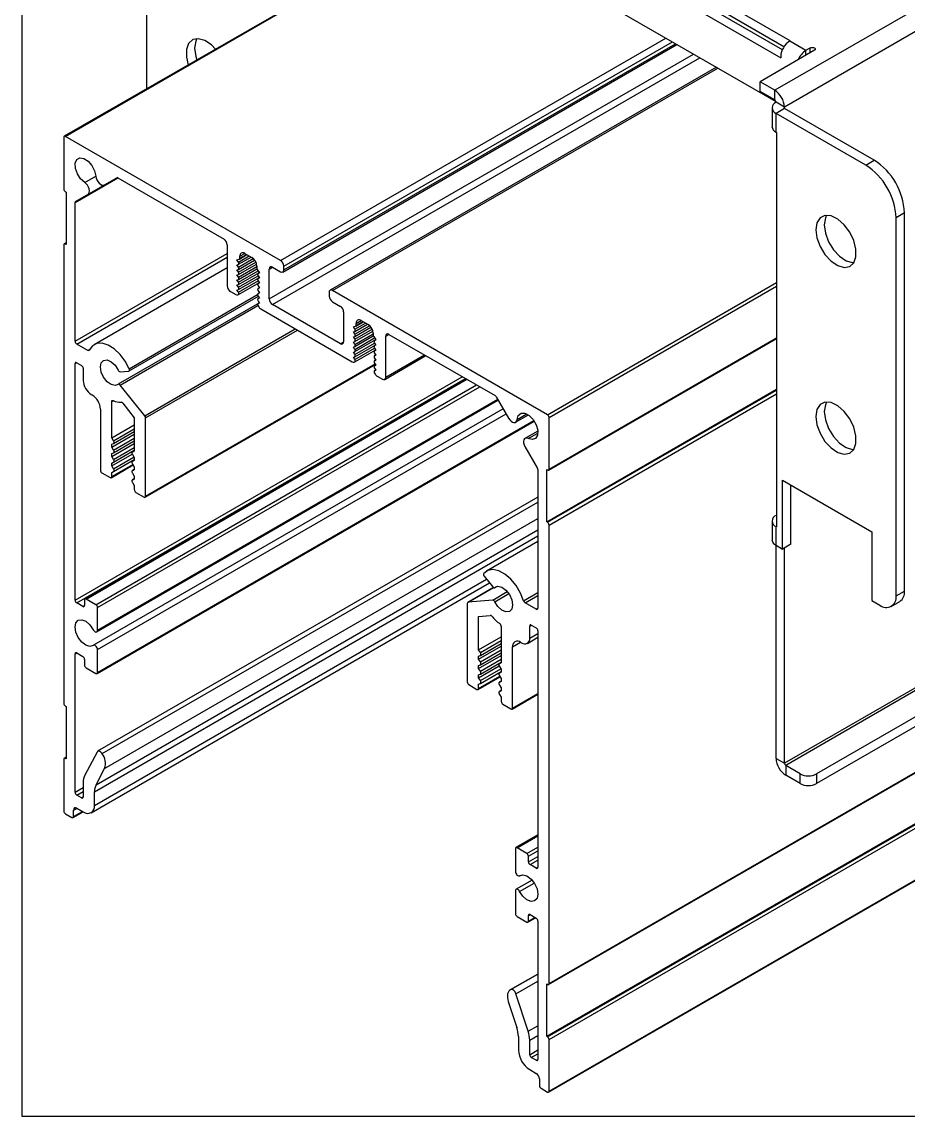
# Model space of a CAD drawing. Extents: x -0.69 to 6.38, y -7.3 to 0.
# Drawn here: x 0 to 3.874, y -7.3 to -2.516 of the extents above; entities that cross this region are included whole.
import ezdxf

# ---------------------------------------------------------------- set-up
doc = ezdxf.new("R2010")
doc.units = 0
doc.header["$LTSCALE"] = 0.5
doc.header["$MEASUREMENT"] = 0
for name, color, linetype in [('Brackets', 181, 'CONTINUOUS'), ('Housing', 150, 'CONTINUOUS'), ('Mounting', 4, 'CONTINUOUS')]:
    doc.layers.add(name, color=color, linetype=linetype)
doc.layers.add('Text-Unprinted', color=131, linetype='CONTINUOUS', plot=False)

msp = doc.modelspace()

# ---------------------------------------------------------------- linework, layer by layer
at = {"layer": 'Brackets', "linetype": 'Continuous', "lineweight": 25, "transparency": 16777216}
msp.add_line((3.8578, -3.351), (3.8211, -3.3723), dxfattribs=at)
at = {"layer": 'Housing', "linetype": 'Continuous', "lineweight": 25, "transparency": 16777216}
for p, q in [((1.8719, -2.043), (0.1853, -3.0165)), ((0.1903, -3.017), (1.8748, -2.0446)), ((1.1306, -3.5598), (2.815, -2.5874)), ((1.1406, -3.6098), (2.8633, -2.6153)), ((1.1447, -3.5843), (2.8433, -2.6038)), ((1.1447, -3.6007), (2.8575, -2.6119)), ((1.0815, -3.7275), (2.9357, -2.6571)), ((1.0956, -3.752), (2.964, -2.6734)), ((3.0359, -2.7149), (1.3473, -3.6897)), ((1.3573, -3.6907), (3.0417, -2.7183)), ((0.1833, -3.0211), (0.1833, -3.2465)), ((1.1306, -3.5598), (0.1903, -3.017)), ((0.2327, -3.3062), (0.4195, -3.1983)), ((0.2348, -3.3016), (0.4148, -3.1976)), ((0.2748, -3.2192), (0.3231, -3.1913)), ((0.2888, -3.2704), (0.4148, -3.1976)), ((0.3605, -3.229), (0.4147, -3.1977)), ((0.3605, -3.229), (0.4145, -3.1978)), ((0.4195, -3.1983), (0.8835, -3.4662)), ((0.1903, -3.2587), (0.1939, -3.2608)), ((0.1939, -3.2608), (0.1939, -3.4894)), ((0.2348, -3.3016), (0.2888, -3.2704)), ((0.2327, -3.9123), (0.2327, -3.3062)), ((0.1833, -3.4915), (0.1833, -5.4957)), ((0.1939, -3.4819), (0.1853, -3.4869)), ((0.1903, -3.4874), (0.1939, -3.4853)), ((0.1939, -3.4894), (0.1903, -3.4874)), ((0.8976, -3.4907), (0.8976, -3.6703)), ((0.2327, -3.9123), (0.8976, -3.5285)), ((0.9466, -3.5663), (0.9932, -3.5394)), ((0.9507, -3.553), (0.9837, -3.5339)), ((0.9524, -3.5412), (0.9743, -3.5285)), ((0.9524, -3.5493), (0.9814, -3.5326)), ((0.9743, -3.5285), (1.0048, -3.5461)), ((0.2398, -3.9246), (0.8976, -3.5448)), ((0.9401, -3.5562), (0.9501, -3.5533)), ((0.9466, -3.5663), (0.9401, -3.5562)), ((0.9401, -3.5782), (0.9464, -3.5764)), ((0.9466, -3.5884), (0.9401, -3.5782)), ((0.9466, -3.5884), (1.0113, -3.551)), ((0.9466, -3.6104), (1.0225, -3.5666)), ((0.9466, -3.6325), (1.0268, -3.5862)), ((0.947, -3.5761), (1.0019, -3.5444)), ((0.947, -3.5982), (1.0172, -3.5577)), ((0.947, -3.6202), (1.0255, -3.5749)), ((0.9524, -3.5493), (0.9524, -3.5412)), ((1.0268, -3.5841), (1.0268, -3.5923)), ((1.1447, -3.6007), (1.1447, -3.5843)), ((0.8976, -3.5917), (0.3158, -3.9276)), ((0.9401, -3.6003), (0.9464, -3.5984)), ((0.9466, -3.6104), (0.9401, -3.6003)), ((0.9401, -3.6223), (0.9464, -3.6205)), ((0.9466, -3.6325), (0.9401, -3.6223)), ((0.9466, -3.6545), (1.033, -3.6046)), ((0.9466, -3.6765), (1.033, -3.6267)), ((0.947, -3.6423), (1.0275, -3.5958)), ((0.947, -3.6643), (1.038, -3.6118)), ((0.947, -3.6864), (1.038, -3.6338)), ((1.029, -3.5988), (1.0391, -3.6133)), ((1.0385, -3.6125), (1.0322, -3.6161)), ((1.0385, -3.6345), (1.0322, -3.6381)), ((1.0325, -3.6159), (1.0385, -3.6125)), ((1.0391, -3.6133), (1.0325, -3.6159)), ((1.0325, -3.638), (1.0385, -3.6345)), ((1.0391, -3.6354), (1.0325, -3.638)), ((1.0328, -3.6263), (1.0391, -3.6354)), ((1.0815, -3.5968), (1.0956, -3.5887)), ((1.0815, -3.7275), (1.0815, -3.5968)), ((1.0956, -3.5887), (1.1306, -3.6088)), ((0.9401, -3.6444), (0.9464, -3.6425)), ((0.9466, -3.6545), (0.9401, -3.6444)), ((0.9401, -3.6664), (0.9464, -3.6646)), ((0.9466, -3.6765), (0.9401, -3.6664)), ((0.9466, -3.6986), (1.033, -3.6487)), ((0.947, -3.7084), (1.038, -3.6559)), ((1.0385, -3.6565), (1.0322, -3.6602)), ((1.0385, -3.6786), (1.0322, -3.6822)), ((1.0325, -3.66), (1.0385, -3.6566)), ((1.0391, -3.6574), (1.0325, -3.66)), ((1.0325, -3.682), (1.0385, -3.6786)), ((1.0391, -3.6795), (1.0325, -3.682)), ((1.0328, -3.6483), (1.0391, -3.6574)), ((1.0328, -3.6704), (1.0391, -3.6795)), ((2.2975, -4.2335), (3.2987, -3.6555)), ((2.3046, -4.2457), (3.2987, -3.6719)), ((0.4683, -4.0425), (1.0339, -3.716)), ((0.4691, -4.0326), (1.0305, -3.7085)), ((0.9118, -3.6948), (0.9349, -3.7082)), ((0.9401, -3.6885), (0.9464, -3.6866)), ((0.9466, -3.6986), (0.9401, -3.6885)), ((0.944, -3.7096), (0.9466, -3.7086)), ((1.0385, -3.7006), (1.0322, -3.7043)), ((1.0385, -3.7227), (1.0322, -3.7263)), ((1.0325, -3.7041), (1.0385, -3.7007)), ((1.0391, -3.7015), (1.0325, -3.7041)), ((1.0325, -3.7261), (1.0385, -3.7227)), ((1.0391, -3.7236), (1.0325, -3.7261)), ((1.0328, -3.6924), (1.0391, -3.7015)), ((1.0328, -3.7145), (1.0391, -3.7236)), ((1.3431, -3.6989), (1.3431, -3.7152)), ((2.2975, -4.2335), (1.3573, -3.6907)), ((1.0382, -3.7444), (0.4214, -4.1005)), ((0.4299, -4.1041), (1.0317, -3.7567)), ((1.0385, -3.7447), (1.0322, -3.7484)), ((1.0325, -3.7482), (1.0385, -3.7448)), ((1.0391, -3.7456), (1.0325, -3.7482)), ((1.0325, -3.7582), (1.0351, -3.7622)), ((1.0328, -3.7365), (1.0391, -3.7456)), ((1.0442, -3.7713), (1.4436, -4.0018)), ((1.3922, -3.9232), (1.0956, -3.752)), ((1.3573, -3.7397), (1.3922, -3.7599)), ((1.4063, -3.7844), (1.4063, -3.915)), ((1.4611, -3.8348), (1.483, -3.8222)), ((1.4611, -3.843), (1.4901, -3.8262)), ((1.483, -3.8222), (1.5135, -3.8398)), ((0.5375, -4.238), (1.1951, -3.8584)), ((0.541, -4.2471), (1.2047, -3.8639)), ((1.4488, -3.8499), (1.4588, -3.8469)), ((1.4553, -3.86), (1.4488, -3.8499)), ((1.4488, -3.8719), (1.4551, -3.8701)), ((1.4553, -3.882), (1.4488, -3.8719)), ((1.4553, -3.86), (1.5019, -3.8331)), ((1.4553, -3.882), (1.52, -3.8447)), ((1.4553, -3.9041), (1.5312, -3.8603)), ((1.4557, -3.8698), (1.5106, -3.8381)), ((1.4557, -3.8918), (1.5259, -3.8513)), ((1.4557, -3.9139), (1.5342, -3.8686)), ((1.4594, -3.8467), (1.4924, -3.8276)), ((1.4611, -3.843), (1.4611, -3.8348)), ((1.3922, -3.9232), (1.4063, -3.915)), ((1.4488, -3.8939), (1.4551, -3.8921)), ((1.4553, -3.9041), (1.4488, -3.8939)), ((1.4488, -3.916), (1.4551, -3.9141)), ((1.4553, -3.9261), (1.4488, -3.916)), ((1.4553, -3.9261), (1.5354, -3.8798)), ((1.4553, -3.9482), (1.5417, -3.8983)), ((1.4553, -3.9702), (1.5417, -3.9203)), ((1.4557, -3.9359), (1.5361, -3.8895)), ((1.4557, -3.958), (1.5467, -3.9054)), ((1.5354, -3.8777), (1.5354, -3.8859)), ((1.5377, -3.8924), (1.5477, -3.907)), ((1.5471, -3.9061), (1.5408, -3.9097)), ((1.5412, -3.9096), (1.5471, -3.9061)), ((1.5477, -3.907), (1.5412, -3.9096)), ((1.5414, -3.9199), (1.5477, -3.929)), ((1.5902, -3.8905), (1.6043, -3.8823)), ((1.5902, -4.0701), (1.5902, -3.8905)), ((1.6043, -3.8823), (2.0684, -4.1502)), ((2.3025, -4.4757), (3.2987, -3.9006)), ((2.3046, -4.4711), (3.2987, -3.8972)), ((0.2882, -3.9525), (0.2398, -3.9246)), ((0.2882, -3.9525), (0.2965, -3.9477)), ((1.4488, -3.938), (1.4551, -3.9362)), ((1.4553, -3.9482), (1.4488, -3.938)), ((1.4488, -3.9601), (1.4551, -3.9582)), ((1.4553, -3.9702), (1.4488, -3.9601)), ((1.4553, -3.9922), (1.5417, -3.9424)), ((1.4557, -3.98), (1.5467, -3.9275)), ((1.4557, -4.0021), (1.5467, -3.9495)), ((1.5471, -3.9282), (1.5408, -3.9318)), ((1.5471, -3.9502), (1.5408, -3.9538)), ((1.5412, -3.9316), (1.5471, -3.9282)), ((1.5477, -3.929), (1.5412, -3.9316)), ((1.5412, -3.9537), (1.5471, -3.9502)), ((1.5477, -3.9511), (1.5412, -3.9537)), ((1.5414, -3.942), (1.5477, -3.9511)), ((1.5414, -3.964), (1.5477, -3.9731)), ((0.2327, -4.0103), (0.2398, -4.0062)), ((0.2327, -5.0443), (0.2327, -4.0103)), ((0.2398, -4.0062), (0.261, -4.0185)), ((0.539, -4.5947), (1.5453, -4.0137)), ((0.541, -4.5901), (1.5436, -4.0113)), ((1.4488, -3.9821), (1.4551, -3.9803)), ((1.4553, -3.9922), (1.4488, -3.9821)), ((1.4527, -4.0033), (1.4553, -4.0023)), ((1.5471, -3.9722), (1.5408, -3.9759)), ((1.5471, -3.9943), (1.5408, -3.9979)), ((1.5471, -4.0163), (1.5408, -4.02)), ((1.5412, -3.9757), (1.5471, -3.9723)), ((1.5477, -3.9731), (1.5412, -3.9757)), ((1.5412, -3.9977), (1.5471, -3.9943)), ((1.5477, -3.9952), (1.5412, -3.9977)), ((1.5412, -4.0198), (1.5471, -4.0164)), ((1.5477, -4.0172), (1.5412, -4.0198)), ((1.5414, -3.9861), (1.5477, -3.9952)), ((1.5414, -4.0081), (1.5477, -4.0172)), ((1.586, -4.0793), (1.7658, -3.9755)), ((1.5902, -4.0701), (1.7599, -3.9721)), ((0.2681, -4.0308), (0.2681, -4.0839)), ((0.4299, -4.0463), (0.4668, -4.043)), ((1.5471, -4.0384), (1.5408, -4.042)), ((1.5412, -4.0418), (1.5471, -4.0384)), ((1.5477, -4.0393), (1.5412, -4.0418)), ((1.5412, -4.0518), (1.5438, -4.0559)), ((1.5414, -4.0301), (1.5477, -4.0393)), ((1.5529, -4.0649), (1.576, -4.0783)), ((0.2327, -5.0443), (1.9249, -4.0674)), ((0.2398, -5.0565), (1.939, -4.0755)), ((1.9418, -4.0771), (0.2757, -5.0389)), ((0.2807, -5.0394), (1.9447, -4.0788)), ((0.3236, -5.0641), (1.9876, -4.1036)), ((0.3307, -5.0764), (2.0017, -4.1117)), ((0.5375, -4.238), (0.4299, -4.1041)), ((0.3035, -4.1451), (0.3077, -4.1475)), ((2.0734, -4.1555), (2.1273, -4.2489)), ((2.294, -4.7018), (3.2987, -4.1218)), ((2.2975, -4.7038), (3.2987, -4.1259)), ((2.3046, -4.7161), (3.2987, -4.1422)), ((2.1035, -4.2077), (0.3126, -5.2416)), ((0.3276, -5.183), (2.0819, -4.1702)), ((0.3307, -5.1761), (2.0797, -4.1664)), ((0.3431, -4.2088), (0.3431, -4.4758)), ((0.3926, -4.1764), (0.3997, -4.1723)), ((0.3926, -4.3353), (0.3926, -4.1764)), ((0.4406, -4.1834), (0.4915, -4.2468)), ((0.3307, -5.2607), (2.1163, -4.2298)), ((0.4915, -4.2468), (0.4915, -4.3925)), ((0.541, -4.5901), (0.541, -4.2471)), ((2.1583, -4.2668), (2.2141, -4.2346)), ((2.1647, -4.2544), (2.2066, -4.2302)), ((2.3046, -4.4711), (2.3046, -4.2457)), ((0.3286, -5.365), (2.2395, -4.2618)), ((0.3307, -5.3604), (2.2379, -4.2594)), ((0.3926, -4.3353), (0.4915, -4.2782)), ((0.4004, -4.3475), (0.4915, -4.2949)), ((2.2549, -4.3052), (2.1991, -4.3374)), ((0.3926, -4.3762), (0.4915, -4.319)), ((0.4004, -4.3475), (0.3926, -4.3353)), ((0.4004, -4.3883), (0.4915, -4.3357)), ((0.4009, -4.3598), (0.4915, -4.3075)), ((0.4009, -4.4006), (0.4915, -4.3483)), ((2.213, -4.3381), (2.255, -4.3139)), ((0.3926, -4.417), (0.4915, -4.3598)), ((0.3926, -4.3631), (0.4004, -4.36)), ((0.3926, -4.3762), (0.3926, -4.3631)), ((0.4004, -4.3883), (0.3926, -4.3762)), ((0.3926, -4.4039), (0.4004, -4.4008)), ((0.4004, -4.4292), (0.4915, -4.3766)), ((0.4009, -4.4415), (0.4915, -4.3891)), ((0.4915, -4.391), (0.4832, -4.3958)), ((0.4837, -4.3956), (0.4915, -4.391)), ((0.4915, -4.3925), (0.4837, -4.3956)), ((2.1991, -4.3732), (2.253, -4.4666)), ((0.3926, -4.417), (0.3926, -4.4039)), ((0.3926, -4.4578), (0.4825, -4.4059)), ((0.4004, -4.4292), (0.3926, -4.417)), ((0.3926, -4.4448), (0.4004, -4.4417)), ((0.3926, -4.4578), (0.3926, -4.4448)), ((0.4004, -4.47), (0.4902, -4.4182)), ((0.4009, -4.4823), (0.4915, -4.4299)), ((0.4915, -4.4318), (0.4832, -4.4366)), ((0.4837, -4.4081), (0.4915, -4.4202)), ((0.4837, -4.4364), (0.4915, -4.4319)), ((0.4915, -4.4333), (0.4837, -4.4364)), ((0.4915, -4.4202), (0.4915, -4.4333)), ((0.3501, -4.488), (0.3855, -4.5084)), ((0.3905, -4.5089), (0.4866, -4.4534)), ((0.3926, -4.5044), (0.485, -4.451)), ((0.4004, -4.47), (0.3926, -4.4578)), ((0.3926, -4.4856), (0.4004, -4.4825)), ((0.3926, -4.5044), (0.3926, -4.4856)), ((0.4915, -4.4726), (0.4832, -4.4774)), ((0.4837, -4.4489), (0.4915, -4.4611)), ((0.4837, -4.4772), (0.4915, -4.4727)), ((0.4915, -4.4741), (0.4837, -4.4772)), ((0.4837, -4.4897), (0.4915, -4.5019)), ((0.4915, -4.4611), (0.4915, -4.4741)), ((2.2551, -4.4736), (2.2551, -5.0799)), ((2.294, -4.4731), (2.2975, -4.4752)), ((2.294, -4.7018), (2.294, -4.4731)), ((0.4915, -4.5135), (0.4832, -4.5183)), ((0.4837, -4.518), (0.4915, -4.5135)), ((0.4915, -4.515), (0.4837, -4.518)), ((0.4837, -4.5306), (0.4915, -4.5427)), ((0.4915, -4.5019), (0.4915, -4.515)), ((0.4915, -4.5427), (0.4915, -4.5615)), ((0.4986, -4.5738), (0.534, -4.5942)), ((2.2551, -4.5945), (0.3312, -5.7052)), ((0.3502, -5.7151), (2.2551, -4.6154)), ((0.3617, -5.7802), (2.2551, -4.6872)), ((2.2975, -4.7038), (2.294, -4.7018)), ((2.3046, -6.7203), (2.3046, -4.7161)), ((0.3176, -5.882), (2.2551, -4.7635)), ((0.3242, -5.8513), (2.2551, -4.7367)), ((2.3025, -6.7249), (5.6791, -4.7756)), ((2.3046, -6.7203), (5.6812, -4.771)), ((2.2551, -4.7879), (2.0305, -4.9175)), ((0.3031, -5.9735), (2.0439, -4.9686)), ((0.3176, -5.9415), (2.0308, -4.9524)), ((2.021, -4.9402), (2.0579, -4.9861)), ((2.0612, -4.9891), (1.9488, -5.054)), ((1.9503, -5.0536), (2.0616, -4.9893)), ((2.0579, -5.0439), (2.1215, -5.0072)), ((2.0665, -4.9898), (2.0748, -4.9849)), ((2.067, -4.9893), (2.0745, -4.985)), ((2.067, -5.0512), (2.1281, -5.016)), ((2.1932, -5.0473), (2.2551, -5.0116)), ((2.294, -6.9509), (5.6706, -5.0017)), ((2.2975, -6.953), (5.6741, -5.0038)), ((2.3046, -6.9652), (5.6812, -5.016)), ((0.2666, -5.072), (0.2398, -5.0565)), ((0.2666, -5.072), (0.2736, -5.0679)), ((0.2736, -5.0435), (0.2736, -5.0679)), ((0.3236, -5.0641), (0.2807, -5.0394)), ((1.9468, -5.0586), (1.9468, -5.4016)), ((2.0579, -5.0439), (1.9503, -5.0536)), ((2.1996, -5.056), (2.2551, -5.024)), ((2.248, -5.0839), (2.1996, -5.056)), ((0.3307, -5.1761), (0.3307, -5.0764)), ((1.9963, -5.1154), (2.0472, -5.1109)), ((1.9963, -5.2611), (1.9963, -5.1154)), ((2.248, -5.0839), (2.2551, -5.0799)), ((2.0953, -5.1594), (2.0953, -5.3183)), ((2.2197, -5.1574), (2.2268, -5.1533)), ((2.2197, -5.2105), (2.2197, -5.1574)), ((2.2268, -5.1533), (2.2482, -5.1657)), ((1.9963, -5.2611), (2.0953, -5.204)), ((2.2094, -5.2334), (2.2552, -5.2069)), ((2.2197, -5.2105), (2.2552, -5.19)), ((2.2552, -5.1779), (2.2552, -6.2118)), ((0.3307, -5.3604), (0.3307, -5.2607)), ((1.9963, -5.302), (2.0953, -5.2448)), ((2.0041, -5.2733), (1.9963, -5.2611)), ((2.0041, -5.2733), (2.0953, -5.2207)), ((2.0041, -5.3141), (2.0953, -5.2615)), ((2.0046, -5.2856), (2.0953, -5.2333)), ((2.1448, -5.2489), (2.1801, -5.2285)), ((2.1448, -5.5159), (2.1448, -5.2489)), ((2.1801, -5.2285), (2.1844, -5.2309)), ((2.3025, -7.1952), (5.6791, -5.246)), ((2.3046, -7.1906), (5.6812, -5.2414)), ((0.2327, -5.2794), (0.2398, -5.2753)), ((0.2327, -5.8843), (0.2327, -5.2794)), ((0.2398, -5.2753), (0.2666, -5.2908)), ((0.2736, -5.3031), (0.2736, -5.3275)), ((1.9963, -5.3428), (2.0953, -5.2856)), ((1.9963, -5.2889), (2.0041, -5.2858)), ((1.9963, -5.302), (1.9963, -5.2889)), ((2.0041, -5.3141), (1.9963, -5.302)), ((2.0041, -5.355), (2.0953, -5.3024)), ((2.0046, -5.3264), (2.0953, -5.2741)), ((0.2807, -5.3397), (0.3236, -5.3645)), ((1.9963, -5.3297), (2.0041, -5.3266)), ((1.9963, -5.3428), (1.9963, -5.3297)), ((1.9963, -5.3836), (2.0862, -5.3317)), ((2.0041, -5.355), (1.9963, -5.3428)), ((2.0041, -5.3958), (2.0939, -5.344)), ((2.0046, -5.3673), (2.0953, -5.3149)), ((2.0046, -5.4081), (2.0953, -5.3557)), ((2.0953, -5.3168), (2.0869, -5.3216)), ((2.0874, -5.3214), (2.0953, -5.3168)), ((2.0953, -5.3183), (2.0874, -5.3214)), ((2.0874, -5.3339), (2.0953, -5.3461)), ((2.0953, -5.3461), (2.0953, -5.3591)), ((1.9942, -5.4347), (2.0903, -5.3793)), ((1.9963, -5.3706), (2.0041, -5.3675)), ((1.9963, -5.3836), (1.9963, -5.3706)), ((1.9963, -5.4302), (2.0887, -5.3768)), ((2.0041, -5.3958), (1.9963, -5.3836)), ((2.0953, -5.3576), (2.0869, -5.3624)), ((2.0953, -5.3984), (2.0869, -5.4032)), ((2.0874, -5.3622), (2.0953, -5.3577)), ((2.0953, -5.3591), (2.0874, -5.3622)), ((2.0874, -5.3747), (2.0953, -5.3869)), ((2.0874, -5.403), (2.0953, -5.3985)), ((2.0953, -5.3999), (2.0874, -5.403)), ((2.0953, -5.3869), (2.0953, -5.3999)), ((1.9538, -5.4138), (1.9892, -5.4343)), ((1.9963, -5.4114), (2.0041, -5.4083)), ((1.9963, -5.4302), (1.9963, -5.4114)), ((2.0953, -5.4393), (2.0869, -5.4441)), ((2.0874, -5.4155), (2.0953, -5.4277)), ((2.0874, -5.4439), (2.0953, -5.4393)), ((2.0953, -5.4408), (2.0874, -5.4439)), ((2.0953, -5.4277), (2.0953, -5.4408)), ((2.1448, -5.5159), (2.2552, -5.4521)), ((2.0874, -5.4564), (2.0953, -5.4685)), ((2.0953, -5.4685), (2.0953, -5.4873)), ((2.1023, -5.4996), (2.1377, -5.52)), ((2.1427, -5.5205), (2.2552, -5.4555)), ((0.1903, -5.5079), (0.1939, -5.5099)), ((0.1939, -5.5099), (0.1939, -5.7386)), ((0.1939, -5.7311), (0.1853, -5.736)), ((0.1903, -5.7365), (0.1939, -5.7345)), ((0.1939, -5.7386), (0.1903, -5.7365)), ((0.3284, -5.7082), (0.2747, -5.8101)), ((0.1833, -5.7406), (0.1833, -5.966)), ((0.3242, -5.8513), (0.3617, -5.7802)), ((0.2327, -5.8843), (0.2681, -5.8638)), ((0.2398, -5.8965), (0.2681, -5.8802)), ((0.2681, -5.8408), (0.2681, -5.9047)), ((0.3176, -5.9415), (0.3176, -5.882)), ((0.261, -5.9088), (0.2398, -5.8965)), ((0.261, -5.9088), (0.2681, -5.9047)), ((0.1903, -5.9782), (0.2186, -5.9946)), ((0.2236, -5.9951), (0.2675, -5.9697)), ((0.2257, -5.9619), (0.2398, -5.9537)), ((0.2257, -5.9905), (0.2257, -5.9619)), ((0.2257, -5.9905), (0.2646, -5.968)), ((0.2398, -5.9537), (0.2681, -5.9701)), ((2.2552, -6.0708), (2.1592, -6.1262)), ((2.1642, -6.1267), (2.2552, -6.0742)), ((2.1572, -6.1308), (2.1572, -6.2305)), ((2.2071, -6.1515), (2.1642, -6.1267)), ((2.2071, -6.1515), (2.2552, -6.1237)), ((2.2142, -6.1637), (2.2552, -6.14)), ((2.2142, -6.1881), (2.2142, -6.1637)), ((2.2142, -6.1881), (2.2552, -6.1645)), ((2.2212, -6.2004), (2.2552, -6.1808)), ((2.2482, -6.2159), (2.2212, -6.2004)), ((2.2482, -6.2159), (2.2552, -6.2118)), ((2.1753, -6.2497), (2.1806, -6.2466)), ((2.1758, -6.2493), (2.1803, -6.2467)), ((2.23, -6.268), (2.1603, -6.3082)), ((2.1758, -6.3178), (2.2396, -6.281)), ((2.1572, -6.3151), (2.1572, -6.4148)), ((2.1642, -6.4271), (2.2071, -6.4518)), ((2.2121, -6.4523), (2.2453, -6.4331)), ((2.2142, -6.4233), (2.2213, -6.4192)), ((2.2142, -6.4477), (2.2142, -6.4233)), ((2.2142, -6.4477), (2.2424, -6.4314)), ((2.2212, -6.4192), (2.2482, -6.4348)), ((2.2552, -6.447), (2.2552, -7.0519)), ((2.2552, -6.6787), (2.1346, -6.7484)), ((2.1376, -6.7469), (2.2552, -6.6791)), ((2.1594, -6.7652), (2.2552, -6.7099)), ((2.294, -6.7223), (2.2975, -6.7244)), ((2.294, -6.9509), (2.294, -6.7223)), ((2.2131, -6.9291), (2.1594, -6.7652)), ((2.1262, -6.7989), (2.1636, -6.9132)), ((2.2131, -6.9291), (2.2552, -6.9048)), ((2.1702, -6.9515), (2.1702, -7.011)), ((2.2197, -6.9674), (2.2552, -6.9469)), ((2.2197, -7.0314), (2.2197, -6.9674)), ((2.2975, -6.953), (2.294, -6.9509)), ((2.3046, -7.1906), (2.3046, -6.9652)), ((2.2197, -7.0314), (2.2552, -7.0109)), ((2.2268, -7.0436), (2.2552, -7.0272)), ((2.2482, -7.056), (2.2268, -7.0436)), ((2.2482, -7.056), (2.2552, -7.0519)), ((2.2197, -7.0967), (2.248, -7.113)), ((2.2621, -7.1375), (2.2621, -7.1661)), ((2.2692, -7.1784), (2.2975, -7.1947))]:
    msp.add_line(p, q, dxfattribs=at)
at = {"layer": 'Housing', "linetype": 'Continuous', "lineweight": 25, "transparency": 16777216, "flags": 128}
for points in [[(0.2748, -3.2192), (0.2569, -3.2029), (0.2425, -3.1808), (0.2342, -3.1567), (0.2333, -3.1347), (0.2401, -3.1185), (0.2533, -3.1109), (0.2707, -3.1131), (0.2893, -3.1249), (0.3061, -3.1441), (0.318, -3.1676), (0.3231, -3.1913)], [(0.3231, -3.1913), (0.3245, -3.1991), (0.3275, -3.2071), (0.3319, -3.2148), (0.3373, -3.2214), (0.3434, -3.2265), (0.3497, -3.2295), (0.3555, -3.2304), (0.3605, -3.229)], [(0.2888, -3.2704), (0.2925, -3.2668), (0.2947, -3.2613), (0.2951, -3.2544), (0.2938, -3.2466), (0.2908, -3.2385), (0.2864, -3.2309), (0.2809, -3.2242), (0.2748, -3.2192)], [(0.9464, -3.5764), (0.9473, -3.5759), (0.948, -3.5751), (0.9485, -3.574), (0.9486, -3.5727), (0.9485, -3.5711), (0.9481, -3.5695), (0.9475, -3.5679), (0.9466, -3.5663)], [(0.9464, -3.5984), (0.9473, -3.598), (0.948, -3.5972), (0.9485, -3.596), (0.9486, -3.5947), (0.9485, -3.5932), (0.9481, -3.5916), (0.9475, -3.5899), (0.9466, -3.5884)], [(0.9464, -3.6205), (0.9473, -3.62), (0.948, -3.6192), (0.9485, -3.6181), (0.9486, -3.6167), (0.9485, -3.6152), (0.9481, -3.6136), (0.9475, -3.612), (0.9466, -3.6104)], [(0.9464, -3.6425), (0.9473, -3.6421), (0.948, -3.6413), (0.9485, -3.6401), (0.9486, -3.6388), (0.9485, -3.6373), (0.9481, -3.6357), (0.9475, -3.634), (0.9466, -3.6325)], [(1.0325, -3.6159), (1.0317, -3.6165), (1.031, -3.6174), (1.0306, -3.6185), (1.0305, -3.6199), (1.0307, -3.6215), (1.0311, -3.6231), (1.0318, -3.6247), (1.0328, -3.6263)], [(0.9464, -3.6646), (0.9473, -3.6641), (0.948, -3.6633), (0.9485, -3.6622), (0.9486, -3.6608), (0.9485, -3.6593), (0.9481, -3.6577), (0.9475, -3.6561), (0.9466, -3.6545)], [(0.9464, -3.6866), (0.9473, -3.6862), (0.948, -3.6853), (0.9485, -3.6842), (0.9486, -3.6829), (0.9485, -3.6814), (0.9481, -3.6797), (0.9475, -3.6781), (0.9466, -3.6765)], [(1.0325, -3.638), (1.0317, -3.6385), (1.031, -3.6394), (1.0306, -3.6406), (1.0305, -3.642), (1.0307, -3.6435), (1.0311, -3.6451), (1.0318, -3.6468), (1.0328, -3.6483)], [(1.0325, -3.66), (1.0317, -3.6606), (1.031, -3.6614), (1.0306, -3.6626), (1.0305, -3.664), (1.0307, -3.6656), (1.0311, -3.6672), (1.0318, -3.6688), (1.0328, -3.6704)], [(1.0325, -3.682), (1.0317, -3.6826), (1.031, -3.6835), (1.0306, -3.6847), (1.0305, -3.6861), (1.0307, -3.6876), (1.0311, -3.6892), (1.0318, -3.6909), (1.0328, -3.6924)], [(0.9466, -3.7086), (0.9475, -3.7081), (0.9481, -3.7072), (0.9485, -3.7061), (0.9486, -3.7048), (0.9485, -3.7033), (0.9481, -3.7017), (0.9475, -3.7001), (0.9466, -3.6986)], [(1.0325, -3.7041), (1.0317, -3.7047), (1.031, -3.7055), (1.0306, -3.7067), (1.0305, -3.7081), (1.0307, -3.7097), (1.0311, -3.7113), (1.0318, -3.7129), (1.0328, -3.7145)], [(1.0325, -3.7261), (1.0317, -3.7267), (1.031, -3.7276), (1.0306, -3.7288), (1.0305, -3.7302), (1.0307, -3.7317), (1.0311, -3.7333), (1.0318, -3.735), (1.0328, -3.7365)], [(1.0325, -3.7482), (1.0317, -3.7487), (1.031, -3.7496), (1.0306, -3.7507), (1.0305, -3.752), (1.0306, -3.7535), (1.031, -3.7551), (1.0317, -3.7567), (1.0325, -3.7582)], [(1.4551, -3.8701), (1.456, -3.8696), (1.4567, -3.8688), (1.4571, -3.8677), (1.4573, -3.8663), (1.4572, -3.8648), (1.4568, -3.8632), (1.4562, -3.8615), (1.4553, -3.86)], [(0.4691, -4.0326), (0.4513, -3.9995), (0.4289, -3.97), (0.4035, -3.9461), (0.3769, -3.9296), (0.351, -3.9216), (0.3276, -3.9228), (0.3084, -3.9329), (0.2947, -3.9514)], [(1.4551, -3.8921), (1.456, -3.8916), (1.4567, -3.8908), (1.4571, -3.8897), (1.4573, -3.8884), (1.4572, -3.8868), (1.4568, -3.8852), (1.4562, -3.8836), (1.4553, -3.882)], [(1.4551, -3.9141), (1.456, -3.9137), (1.4567, -3.9129), (1.4571, -3.9117), (1.4573, -3.9104), (1.4572, -3.9089), (1.4568, -3.9073), (1.4562, -3.9056), (1.4553, -3.9041)], [(1.5412, -3.9096), (1.5403, -3.9101), (1.5397, -3.911), (1.5393, -3.9122), (1.5392, -3.9136), (1.5394, -3.9151), (1.5398, -3.9168), (1.5405, -3.9184), (1.5414, -3.9199)], [(0.2947, -3.9514), (0.2942, -3.9521), (0.2936, -3.9528), (0.2929, -3.9532), (0.2921, -3.9534), (0.2912, -3.9535), (0.2902, -3.9534), (0.2892, -3.9531), (0.2882, -3.9525)], [(1.4551, -3.9362), (1.456, -3.9357), (1.4567, -3.9349), (1.4571, -3.9338), (1.4573, -3.9324), (1.4572, -3.9309), (1.4568, -3.9293), (1.4562, -3.9277), (1.4553, -3.9261)], [(1.4551, -3.9582), (1.456, -3.9578), (1.4567, -3.9569), (1.4571, -3.9558), (1.4573, -3.9545), (1.4572, -3.953), (1.4568, -3.9513), (1.4562, -3.9497), (1.4553, -3.9482)], [(1.4551, -3.9803), (1.456, -3.9798), (1.4567, -3.979), (1.4571, -3.9779), (1.4573, -3.9765), (1.4572, -3.975), (1.4568, -3.9734), (1.4562, -3.9718), (1.4553, -3.9702)], [(1.5412, -3.9316), (1.5403, -3.9322), (1.5397, -3.9331), (1.5393, -3.9342), (1.5392, -3.9356), (1.5394, -3.9372), (1.5398, -3.9388), (1.5405, -3.9404), (1.5414, -3.942)], [(1.5412, -3.9537), (1.5403, -3.9542), (1.5397, -3.9551), (1.5393, -3.9563), (1.5392, -3.9577), (1.5394, -3.9592), (1.5398, -3.9608), (1.5405, -3.9625), (1.5414, -3.964)], [(0.4208, -4.1009), (0.4072, -4.1063), (0.3901, -4.1022), (0.3724, -4.0895), (0.3571, -4.0701), (0.3467, -4.0473), (0.3431, -4.0251), (0.3467, -4.007), (0.3571, -3.9962), (0.3724, -3.9945), (0.3901, -4.0021), (0.4072, -4.0178), (0.4208, -4.039)], [(1.4553, -4.0023), (1.4561, -4.0017), (1.4568, -4.0009), (1.4572, -3.9998), (1.4573, -3.9984), (1.4572, -3.9969), (1.4568, -3.9953), (1.4561, -3.9938), (1.4553, -3.9922)], [(1.5412, -3.9757), (1.5403, -3.9763), (1.5397, -3.9771), (1.5393, -3.9783), (1.5392, -3.9797), (1.5394, -3.9813), (1.5398, -3.9829), (1.5405, -3.9845), (1.5414, -3.9861)], [(1.5412, -3.9977), (1.5403, -3.9983), (1.5397, -3.9992), (1.5393, -4.0004), (1.5392, -4.0018), (1.5394, -4.0033), (1.5398, -4.0049), (1.5405, -4.0066), (1.5414, -4.0081)], [(0.4668, -4.043), (0.468, -4.0427), (0.469, -4.042), (0.4697, -4.041), (0.4702, -4.0397), (0.4704, -4.0381), (0.4702, -4.0364), (0.4698, -4.0345), (0.4691, -4.0326)], [(1.5412, -4.0198), (1.5403, -4.0204), (1.5397, -4.0212), (1.5393, -4.0224), (1.5392, -4.0238), (1.5394, -4.0254), (1.5398, -4.027), (1.5405, -4.0286), (1.5414, -4.0301)], [(1.5412, -4.0418), (1.5404, -4.0424), (1.5397, -4.0432), (1.5393, -4.0443), (1.5392, -4.0457), (1.5393, -4.0472), (1.5397, -4.0487), (1.5404, -4.0503), (1.5412, -4.0518)], [(0.4299, -4.1041), (0.4288, -4.1028), (0.4275, -4.1017), (0.4263, -4.1009), (0.425, -4.1003), (0.4238, -4.1), (0.4227, -4.1), (0.4217, -4.1003), (0.4208, -4.1009)], [(0.3926, -4.1764), (0.3927, -4.175), (0.393, -4.1738), (0.3936, -4.1728), (0.3943, -4.172), (0.3953, -4.1715), (0.3963, -4.1714), (0.3975, -4.1715), (0.3988, -4.1719)], [(2.1273, -4.2489), (2.1323, -4.2561), (2.1382, -4.262), (2.1444, -4.2661), (2.1505, -4.2681), (2.156, -4.2678), (2.1604, -4.2653), (2.1634, -4.2607), (2.1647, -4.2544)], [(2.1647, -4.2544), (2.1698, -4.2366), (2.1818, -4.2269), (2.1985, -4.227), (2.2171, -4.2368), (2.2345, -4.2546), (2.2477, -4.2775), (2.2545, -4.3015), (2.2536, -4.3225), (2.2453, -4.337), (2.231, -4.3425), (2.213, -4.3381)], [(0.4004, -4.36), (0.4015, -4.3593), (0.4023, -4.3583), (0.4028, -4.3569), (0.403, -4.3552), (0.4028, -4.3534), (0.4023, -4.3514), (0.4015, -4.3494), (0.4004, -4.3475)], [(2.213, -4.3381), (2.2069, -4.3361), (2.2014, -4.3364), (2.197, -4.3389), (2.194, -4.3435), (2.1927, -4.3498), (2.1931, -4.3573), (2.1953, -4.3653), (2.1991, -4.3732)], [(0.4004, -4.4008), (0.4015, -4.4002), (0.4023, -4.3991), (0.4028, -4.3977), (0.403, -4.396), (0.4028, -4.3942), (0.4023, -4.3922), (0.4015, -4.3902), (0.4004, -4.3883)], [(0.4837, -4.3956), (0.4826, -4.3962), (0.4818, -4.3973), (0.4813, -4.3987), (0.4812, -4.4004), (0.4813, -4.4022), (0.4818, -4.4042), (0.4826, -4.4062), (0.4837, -4.4081)], [(0.4004, -4.4417), (0.4015, -4.441), (0.4023, -4.4399), (0.4028, -4.4385), (0.403, -4.4369), (0.4028, -4.435), (0.4023, -4.433), (0.4015, -4.4311), (0.4004, -4.4292)], [(0.4837, -4.4364), (0.4826, -4.4371), (0.4818, -4.4381), (0.4813, -4.4395), (0.4812, -4.4412), (0.4813, -4.4431), (0.4818, -4.445), (0.4826, -4.447), (0.4837, -4.4489)], [(0.4004, -4.4825), (0.4015, -4.4818), (0.4023, -4.4808), (0.4028, -4.4794), (0.403, -4.4777), (0.4028, -4.4758), (0.4023, -4.4739), (0.4015, -4.4719), (0.4004, -4.47)], [(0.4837, -4.4772), (0.4826, -4.4779), (0.4818, -4.479), (0.4813, -4.4803), (0.4812, -4.482), (0.4813, -4.4839), (0.4818, -4.4859), (0.4826, -4.4878), (0.4837, -4.4897)], [(0.4837, -4.518), (0.4826, -4.5187), (0.4818, -4.5198), (0.4813, -4.5212), (0.4812, -4.5228), (0.4813, -4.5247), (0.4818, -4.5267), (0.4826, -4.5287), (0.4837, -4.5306)], [(2.1932, -5.0473), (2.1795, -5.0131), (2.1602, -4.9807), (2.1368, -4.9526), (2.1109, -4.9306), (2.0843, -4.9164), (2.0589, -4.9109), (2.0365, -4.9146), (2.0187, -4.9272)], [(2.0579, -4.9861), (2.0591, -4.9874), (2.0603, -4.9885), (2.0615, -4.9893), (2.0628, -4.9899), (2.064, -4.9902), (2.0652, -4.9902), (2.0662, -4.9899), (2.067, -4.9893)], [(2.067, -4.9893), (2.0807, -4.9839), (2.0978, -4.988), (2.1155, -5.0008), (2.1308, -5.0202), (2.1411, -5.0429), (2.1448, -5.0652), (2.1411, -5.0832), (2.1308, -5.094), (2.1155, -5.0957), (2.0978, -5.0881), (2.0807, -5.0724), (2.067, -5.0512)], [(0.312, -5.2419), (0.2976, -5.2463), (0.28, -5.2414), (0.262, -5.2277), (0.2466, -5.2077), (0.2363, -5.1845), (0.2326, -5.1618), (0.2363, -5.1433), (0.2466, -5.1321), (0.262, -5.1298), (0.28, -5.1369), (0.2976, -5.1523), (0.312, -5.1734)], [(0.312, -5.1734), (0.3145, -5.1772), (0.3174, -5.1804), (0.3206, -5.1826), (0.3238, -5.1836), (0.3266, -5.1834), (0.3288, -5.182), (0.3302, -5.1795), (0.3307, -5.1761)], [(0.3307, -5.2607), (0.3302, -5.2567), (0.3288, -5.2526), (0.3266, -5.2486), (0.3238, -5.2452), (0.3206, -5.2427), (0.3174, -5.2412), (0.3145, -5.2409), (0.312, -5.2419)], [(2.0041, -5.2858), (2.0052, -5.2852), (2.006, -5.2841), (2.0065, -5.2827), (2.0067, -5.281), (2.0065, -5.2792), (2.006, -5.2772), (2.0052, -5.2752), (2.0041, -5.2733)], [(2.0041, -5.3266), (2.0052, -5.326), (2.006, -5.3249), (2.0065, -5.3235), (2.0067, -5.3219), (2.0065, -5.32), (2.006, -5.318), (2.0052, -5.316), (2.0041, -5.3141)], [(2.0041, -5.3675), (2.0052, -5.3668), (2.006, -5.3657), (2.0065, -5.3644), (2.0067, -5.3627), (2.0065, -5.3608), (2.006, -5.3588), (2.0052, -5.3569), (2.0041, -5.355)], [(2.0874, -5.3214), (2.0863, -5.322), (2.0855, -5.3231), (2.085, -5.3245), (2.0849, -5.3262), (2.085, -5.328), (2.0855, -5.33), (2.0863, -5.332), (2.0874, -5.3339)], [(2.0041, -5.4083), (2.0052, -5.4076), (2.006, -5.4066), (2.0065, -5.4052), (2.0067, -5.4035), (2.0065, -5.4016), (2.006, -5.3997), (2.0052, -5.3977), (2.0041, -5.3958)], [(2.0874, -5.3622), (2.0863, -5.3629), (2.0855, -5.3639), (2.085, -5.3653), (2.0849, -5.367), (2.085, -5.3689), (2.0855, -5.3708), (2.0863, -5.3728), (2.0874, -5.3747)], [(2.0874, -5.403), (2.0863, -5.4037), (2.0855, -5.4048), (2.085, -5.4062), (2.0849, -5.4078), (2.085, -5.4097), (2.0855, -5.4117), (2.0863, -5.4136), (2.0874, -5.4155)], [(2.0874, -5.4439), (2.0863, -5.4445), (2.0855, -5.4456), (2.085, -5.447), (2.0849, -5.4487), (2.085, -5.4505), (2.0855, -5.4525), (2.0863, -5.4545), (2.0874, -5.4564)], [(0.3502, -5.7151), (0.3475, -5.7115), (0.3445, -5.7085), (0.3413, -5.7062), (0.3381, -5.7048), (0.335, -5.7042), (0.3323, -5.7047), (0.3301, -5.706), (0.3284, -5.7082)], [(2.1572, -6.2305), (2.1576, -6.2345), (2.1591, -6.2386), (2.1613, -6.2426), (2.1641, -6.246), (2.1672, -6.2486), (2.1704, -6.25), (2.1733, -6.2503), (2.1758, -6.2493)], [(2.1758, -6.2493), (2.1902, -6.2449), (2.2078, -6.2499), (2.2258, -6.2635), (2.2412, -6.2835), (2.2516, -6.3067), (2.2552, -6.3294), (2.2516, -6.3479), (2.2412, -6.3591), (2.2258, -6.3614), (2.2078, -6.3543), (2.1902, -6.3389), (2.1758, -6.3178)], [(2.1758, -6.3178), (2.1733, -6.314), (2.1704, -6.3109), (2.1672, -6.3086), (2.1641, -6.3076), (2.1613, -6.3078), (2.1591, -6.3092), (2.1576, -6.3117), (2.1572, -6.3151)], [(2.1376, -6.7469), (2.1326, -6.7497), (2.1285, -6.7538), (2.1253, -6.7591), (2.1232, -6.7656), (2.1222, -6.7731), (2.1224, -6.7812), (2.1237, -6.7899), (2.1262, -6.7989)], [(2.1594, -6.7652), (2.1578, -6.7611), (2.1555, -6.7571), (2.1528, -6.7536), (2.1497, -6.7506), (2.1465, -6.7484), (2.1434, -6.747), (2.1403, -6.7465), (2.1376, -6.7469)]]:
    msp.add_lwpolyline(points, dxfattribs=at)
at = {"layer": 'Housing', "linetype": 'Continuous', "lineweight": 25, "transparency": 16777216}
for centre, radius, start, end in [((0.1876, -3.0204), 0.00437, 50.7967, 189.214), ((0.4165, -3.2024), 0.00503, 54.3818, 114.3139), ((0.1986, -3.2458), 0.0154, 182.6055, 237.3945), ((0.2377, -3.3057), 0.00503, 125.698, 185.6204), ((0.1876, -3.4908), 0.00437, 50.7967, 189.214), ((0.8669, -3.4921), 0.0307, 2.6055, 57.3945), ((0.9658, -3.539), 0.0135, 50.7966, 189.2134), ((0.9487, -3.5498), 0.00371, 292.5511, 7.6412), ((0.9792, -3.5863), 0.0476, 2.6054, 57.3945), ((1.0901, -3.5954), 0.00873, 50.7967, 189.214), ((1.114, -3.5857), 0.0307, 2.6055, 57.3945), ((1.0387, -3.5918), 0.012, 182.3554, 215.7765), ((1.1361, -3.6021), 0.00873, 230.7967, 9.214), ((0.9284, -3.6689), 0.0307, 182.6055, 237.3945), ((0.941, -3.6994), 0.0107, 235.5961, 286.5613), ((1.1122, -3.7261), 0.0307, 182.6055, 237.3945), ((1.3517, -3.6975), 0.00873, 50.7967, 189.214), ((1.3738, -3.7138), 0.0307, 182.6055, 237.3945), ((1.0589, -3.7474), 0.028, 211.8165, 238.3212), ((1.3756, -3.7857), 0.0307, 2.6055, 57.3945), ((1.4744, -3.8326), 0.0135, 50.7967, 189.2139), ((1.4574, -3.8435), 0.00371, 292.5512, 7.6416), ((1.4878, -3.8799), 0.0476, 2.6055, 57.3945), ((0.248, -3.9116), 0.0154, 182.6055, 237.3945), ((1.3977, -3.9164), 0.00873, 230.7967, 9.214), ((1.5474, -3.8854), 0.012, 182.3555, 215.7765), ((1.5988, -3.8891), 0.00873, 50.7967, 189.214), ((0.237, -4.0096), 0.00437, 50.7967, 189.214), ((1.4496, -3.993), 0.0107, 235.5958, 286.5632), ((0.2528, -4.0315), 0.0154, 2.6055, 57.3945), ((0.4313, -4.0351), 0.0112, 199.9889, 262.5983), ((1.5676, -4.0411), 0.028, 211.8166, 238.3212), ((0.3449, -4.0804), 0.0768, 182.6055, 237.3945), ((1.5816, -4.0715), 0.00873, 230.7967, 9.214), ((0.2663, -4.2123), 0.0768, 2.6055, 57.3945), ((2.0607, -4.1625), 0.0144, 28.8556, 58.0453), ((0.4325, -4.0989), 0.0804, 245.2098, 270.8907), ((0.4328, -4.1886), 0.00936, 33.8979, 84.4975), ((0.5257, -4.2478), 0.0153, 2.6393, 39.7721), ((2.2892, -4.2464), 0.0154, 2.6055, 57.3945), ((0.3584, -4.4751), 0.0154, 182.6055, 237.3945), ((2.2407, -4.4741), 0.0144, 1.9565, 31.1437), ((2.3003, -4.4718), 0.00437, 230.7967, 9.214), ((0.3882, -4.5051), 0.00437, 230.7967, 9.214), ((0.5069, -4.5608), 0.0154, 182.6055, 237.3945), ((0.5367, -4.5908), 0.00437, 230.7967, 9.214), ((2.2892, -4.7168), 0.0154, 2.6055, 57.3945), ((2.0289, -4.9321), 0.0113, 154.3332, 225.7334), ((0.248, -5.0436), 0.0154, 182.6055, 237.3945), ((0.2693, -5.0686), 0.00437, 230.7967, 9.214), ((0.278, -5.0428), 0.00437, 50.7967, 189.214), ((0.3153, -5.0771), 0.0154, 2.6055, 57.3945), ((1.9511, -5.0579), 0.0044, 100.5468, 189.2519), ((2.0565, -5.0551), 0.0112, 19.9889, 82.5983), ((2.2081, -5.0429), 0.0156, 196.4267, 237.1694), ((2.0468, -5.1198), 0.00894, 34.7011, 86.9408), ((2.2035, -4.9913), 0.1937, 219.5612, 233.8034), ((2.2508, -5.0806), 0.00437, 230.7967, 9.214), ((2.0797, -5.1601), 0.0156, 2.854, 53.0929), ((2.224, -5.1567), 0.00437, 50.7967, 189.214), ((2.2399, -5.1786), 0.0154, 2.6055, 57.3945), ((2.1982, -5.214), 0.0218, 230.7967, 9.214), ((2.1663, -5.2454), 0.0218, 50.7967, 189.214), ((0.237, -5.2787), 0.00437, 50.7967, 189.214), ((0.2583, -5.3038), 0.0154, 2.6055, 57.3945), ((0.289, -5.3268), 0.0154, 182.6055, 237.3945), ((0.3264, -5.3611), 0.00437, 230.7967, 9.214), ((1.9621, -5.4009), 0.0154, 182.6055, 237.3945), ((1.992, -5.4309), 0.00437, 230.7967, 9.214), ((0.1986, -5.495), 0.0154, 182.6055, 237.3945), ((2.1106, -5.4866), 0.0154, 182.6055, 237.3945), ((2.1405, -5.5166), 0.00437, 230.7967, 9.214), ((0.1876, -5.7399), 0.00437, 50.7967, 189.214), ((0.2946, -5.7584), 0.0705, 341.9882, 37.9766), ((0.3341, -5.839), 0.066, 154.0641, 181.5682), ((0.3836, -5.8802), 0.066, 154.0641, 181.5682), ((0.248, -5.8836), 0.0154, 182.6055, 237.3945), ((0.2638, -5.9054), 0.00437, 230.7967, 9.214), ((0.1986, -5.9653), 0.0154, 182.6055, 237.3945), ((0.2343, -5.9605), 0.00873, 50.7967, 189.214), ((0.2874, -5.9464), 0.0306, 230.7967, 9.214), ((0.2214, -5.9912), 0.00437, 230.7967, 9.214), ((2.1615, -6.1301), 0.00437, 50.7967, 189.214), ((2.1988, -6.1644), 0.0154, 2.6055, 57.3945), ((2.2295, -6.1874), 0.0154, 182.6055, 237.3945), ((2.2509, -6.2125), 0.00437, 230.7967, 9.214), ((2.1725, -6.4141), 0.0154, 182.6055, 237.3945), ((2.2099, -6.4484), 0.00437, 230.7967, 9.214), ((2.2185, -6.4226), 0.00437, 50.7967, 189.214), ((2.2399, -6.4477), 0.0154, 2.6055, 57.3945), ((2.3003, -6.721), 0.00437, 230.7967, 9.214), ((2.0456, -6.9533), 0.1247, 0.8303, 18.7806), ((2.0951, -6.9692), 0.1247, 0.8303, 18.7806), ((2.2892, -6.9659), 0.0154, 2.6055, 57.3945), ((2.2777, -7.0061), 0.1076, 182.6055, 237.3945), ((2.2351, -7.0307), 0.0154, 182.6055, 237.3945), ((2.2509, -7.0526), 0.00437, 230.7967, 9.214), ((2.2314, -7.1389), 0.0307, 2.6055, 57.3945), ((2.2775, -7.1654), 0.0154, 182.6055, 237.3945), ((2.3003, -7.1913), 0.00437, 230.7967, 9.214)]:
    msp.add_arc(centre, radius, start, end, dxfattribs=at)
at = {"layer": 'Mounting', "linetype": 'Continuous', "lineweight": 25, "transparency": 16777216}
for p, q in [((0.5443, -1.4806), (0.5443, -2.8093)), ((3.3588, -2.5986), (1.5345, -1.5454)), ((1.4927, -1.6199), (3.317, -2.6731)), ((3.324, -2.6381), (1.5265, -1.6004)), ((3.3311, -2.625), (1.5345, -1.5878)), ((1.4644, -1.8077), (3.2961, -2.8651)), ((4.7049, -1.9986), (3.2907, -2.815)), ((4.7474, -2.0721), (3.3331, -2.8885)), ((3.3565, -2.5999), (3.3588, -2.5986)), ((3.3565, -2.5999), (3.4272, -2.6407)), ((3.4272, -2.6407), (3.4456, -2.6301)), ((3.4456, -2.6513), (3.4456, -2.6301)), ((3.464, -2.6407), (3.2264, -2.7779)), ((3.317, -2.6682), (3.317, -2.6731)), ((3.4272, -2.6619), (3.4272, -2.6407)), ((3.2907, -2.815), (3.2264, -2.7779)), ((3.2264, -2.8203), (3.2264, -2.7779)), ((3.2907, -2.8575), (3.2264, -2.8203)), ((3.2907, -2.8575), (3.2907, -2.815)), ((3.3331, -2.8885), (3.2964, -2.8673)), ((3.2788, -2.8918), (3.2788, -2.9734)), ((3.3331, -2.895), (3.2964, -2.9163)), ((3.6885, -3.1426), (3.2964, -2.9163)), ((3.2964, -2.9979), (3.2964, -2.9163)), ((3.3331, -2.895), (3.3331, -2.8885)), ((3.7252, -3.1214), (3.3331, -2.895)), ((3.2964, -2.9979), (3.2987, -2.9993)), ((3.2987, -2.9993), (3.2987, -4.7242)), ((3.6885, -3.1426), (3.7252, -3.1214)), ((3.8211, -5.0257), (3.8211, -3.3723)), ((3.8578, -5.0045), (3.8578, -3.351)), ((3.3247, -4.5203), (3.715, -4.7456)), ((3.3247, -4.8208), (3.3247, -4.5203)), ((3.3614, -4.7996), (3.3614, -4.5415)), ((3.2964, -4.6739), (3.2987, -4.6725)), ((3.2987, -4.6752), (3.2964, -4.6739)), ((3.2788, -4.6984), (3.2788, -4.78)), ((3.2964, -4.7229), (3.2987, -4.7215)), ((3.2964, -4.8045), (3.2964, -4.7229)), ((3.2987, -4.7242), (3.2964, -4.7229)), ((3.715, -4.7456), (3.715, -5.0462)), ((3.2964, -4.8045), (3.3247, -4.8208)), ((3.2964, -5.7361), (3.2964, -4.8045)), ((3.3614, -4.7996), (3.3247, -4.8208)), ((3.3331, -5.7573), (3.3331, -4.8159)), ((4.7474, -4.9409), (3.3331, -5.7573)), ((4.753, -4.9507), (3.3388, -5.7671)), ((3.8211, -5.0257), (3.8578, -5.0045)), ((4.8167, -5.0282), (3.4732, -5.8038)), ((3.715, -5.0462), (3.7503, -5.0666)), ((3.8003, -5.0715), (3.8371, -5.0503)), ((4.8167, -5.0707), (3.4732, -5.8463)), ((3.2964, -5.7361), (3.3331, -5.7573)), ((3.4024, -5.8038), (3.3388, -5.7671)), ((3.3388, -5.7671), (3.3388, -5.8095)), ((3.4024, -5.8463), (3.3388, -5.8095)), ((3.4024, -5.8463), (3.4024, -5.8038)), ((3.4732, -5.8038), (3.4732, -5.8463))]:
    msp.add_line(p, q, dxfattribs=at)
at = {"layer": 'Mounting', "linetype": 'Continuous', "lineweight": 25, "transparency": 16777216, "flags": 128}
for points in [[(0.846, -2.6352), (0.8284, -2.6174), (0.7994, -2.5979), (0.7712, -2.5898), (0.7468, -2.5941), (0.7289, -2.6103), (0.7195, -2.6367), (0.7195, -2.6703), (0.7275, -2.7036)], [(0.7653, -2.5897), (0.7598, -2.6012), (0.755, -2.6315)], [(3.4456, -2.6301), (3.4498, -2.6285), (3.4548, -2.6279), (3.4597, -2.6285), (3.464, -2.6301), (3.4668, -2.6325), (3.4678, -2.6354), (3.4668, -2.6383), (3.464, -2.6407)], [(0.755, -2.6315), (0.7598, -2.6674), (0.7643, -2.6823)], [(3.4703, -3.425), (3.4751, -3.4609), (3.489, -3.4984), (3.5104, -3.5335), (3.537, -3.5624), (3.566, -3.5819), (3.5942, -3.5899), (3.6186, -3.5856), (3.6365, -3.5694), (3.6459, -3.5431), (3.6459, -3.5095), (3.6365, -3.4723), (3.6186, -3.4354), (3.5942, -3.403), (3.566, -3.3785), (3.537, -3.3645), (3.5104, -3.3626), (3.489, -3.373), (3.4751, -3.3946), (3.4703, -3.425)], [(3.5174, -3.3619), (3.5119, -3.3734), (3.5071, -3.4037)], [(3.5071, -3.4037), (3.5119, -3.4396), (3.5257, -3.4772), (3.5471, -3.5123), (3.5738, -3.5412), (3.6028, -3.5607), (3.631, -3.5687), (3.6368, -3.5688)], [(3.4703, -4.2415), (3.4751, -4.2774), (3.489, -4.3149), (3.5104, -4.3501), (3.537, -4.3789), (3.566, -4.3985), (3.5942, -4.4065), (3.6186, -4.4022), (3.6365, -4.386), (3.6459, -4.3596), (3.6459, -4.326), (3.6365, -4.2888), (3.6186, -4.252), (3.5942, -4.2195), (3.566, -4.195), (3.537, -4.181), (3.5104, -4.1792), (3.489, -4.1896), (3.4751, -4.2111), (3.4703, -4.2415)], [(3.5174, -4.1784), (3.5119, -4.1899), (3.5071, -4.2203)], [(3.5071, -4.2203), (3.5119, -4.2562), (3.5257, -4.2937), (3.5471, -4.3288), (3.5738, -4.3577), (3.6028, -4.3772), (3.631, -4.3853), (3.6368, -4.3854)]]:
    msp.add_lwpolyline(points, dxfattribs=at)
at = {"layer": 'Mounting', "linetype": 'Continuous', "lineweight": 25, "transparency": 16777216}
for centre, radius, start, end in [((3.4027, -2.6721), 0.0858, 122.6055, 177.3945), ((3.4734, -2.713), 0.0858, 122.6055, 158.3144), ((3.241, -2.8927), 0.0922, 2.6055, 57.3945), ((3.3057, -2.8918), 0.0262, 110.7834, 249.2166), ((3.2841, -2.8678), 0.0123, 2.6055, 57.3945), ((3.3344, -2.8918), 0.00349, 110.7834, 249.2166), ((3.3088, -2.9704), 0.0302, 185.6948, 245.6253), ((3.5332, -3.3854), 0.2882, 2.6055, 57.3945), ((3.57, -3.3641), 0.2882, 2.6055, 57.3945), ((3.3057, -4.6984), 0.0262, 110.7834, 249.2166), ((3.3088, -4.777), 0.0302, 185.6948, 245.6253), ((3.8103, -5.0106), 0.048, 304.0564, 7.2558), ((3.7779, -5.0327), 0.0437, 230.7967, 9.214), ((3.3885, -5.7319), 0.0922, 182.6055, 237.3945), ((3.3454, -5.7567), 0.0123, 182.6055, 237.3945), ((3.4378, -5.7356), 0.0769, 242.6097, 297.3903), ((3.4378, -5.778), 0.0769, 242.6097, 297.3903)]:
    msp.add_arc(centre, radius, start, end, dxfattribs=at)
at = {"layer": 'Text-Unprinted', "ltscale": 0.5, "transparency": 16777216}
msp.add_lwpolyline([(0, -7.3), (5.8338, -7.3), (5.8338, 0), (0, 0)], close=True, dxfattribs=at)

doc.saveas('drawing.dxf')
